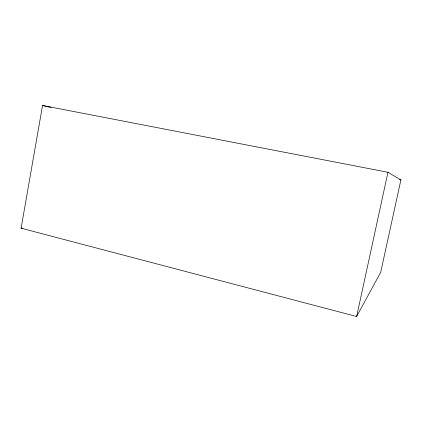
<?xml version="1.0" encoding="UTF-8"?>
<svg xmlns="http://www.w3.org/2000/svg" width="422" height="422" viewBox="0 0 422 422"><rect width="100%" height="100%" fill="white"/><g stroke="black" fill="none" stroke-linecap="round" stroke-linejoin="round"><path stroke-width="0.63" d="M21.1 228.186L42.548 105.489L387.955 172.276L400.9 179.983L380.702 272.269L356.632 316.511L21.1 228.186L22.413 228.075M356.632 316.511L387.955 172.276M399.608 179.735L400.9 179.983M46.657 106.344L51.146 107.383M42.548 105.489L48.963 106.966"/></g></svg>
